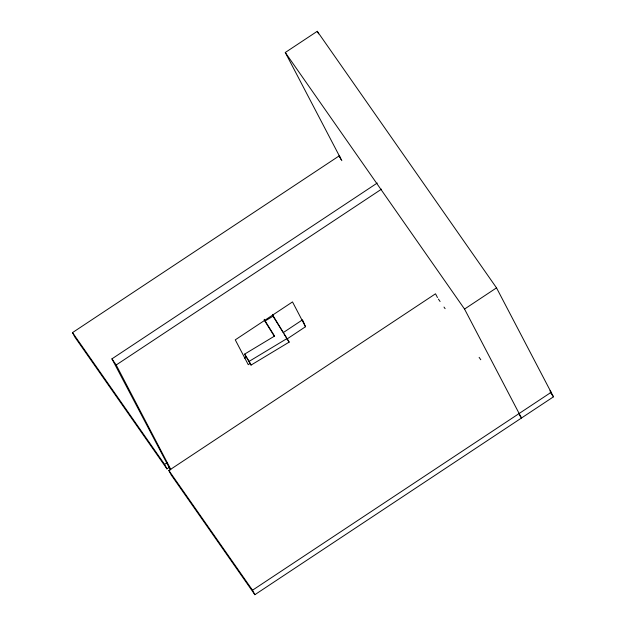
<?xml version="1.0" encoding="UTF-8"?>
<svg xmlns="http://www.w3.org/2000/svg" width="626" height="626" viewBox="0 0 626 626"><rect width="100%" height="100%" fill="white"/><g stroke="black" fill="none" stroke-linecap="round" stroke-linejoin="round"><path stroke-width="0.94" d="M341.843 160.686L285.276 52.498L317.265 31.3L496.52 287.866L553.478 396.814L254.86 594.7L171.219 474.985L168.871 470.494L435.508 293.797L437.464 297.546M169.388 467.262L166.946 468.874L74.87 337.093L72.522 332.594L339.159 155.905L339.887 156.946M170.405 469.938L111.929 358.862L377.243 183.042M170.812 469.445L116.201 364.974L381.516 189.154M244.649 358.189L246.253 357.117M283.273 332.586L302.585 319.792M249.868 363.612L248.256 364.676L235.274 339.848L292.506 301.92L305.488 326.749L286.951 339.034M166.946 468.874L164.599 464.382L167.04 462.77M519.267 414.811L521.497 418.004L464.539 309.064L496.52 287.866M254.86 594.7L252.513 590.208L551.13 392.314L550.011 390.718M273.288 316.06L289.149 342.125L251.065 365.075L244.617 354.12L274.564 336.076L265.15 320.958L273.288 316.06L272.42 314.393M251.065 365.075L249.125 361.374L287.209 338.423M550.129 392.025L553.478 396.814M285.276 52.498L464.539 309.064M438.411 299.095L440.086 301.489M443.99 307.076L445.102 308.665M479.117 357.352L480.791 359.747M111.929 358.862L116.201 364.974M72.522 332.594L164.599 464.382M168.871 470.494L252.513 590.208M272.764 315.809L282.999 332.257M284.024 333.901L289.149 342.125M264.125 319.902L274.438 336.467M244.617 354.12L249.125 361.374M317.265 31.3L318.618 33.89M339.159 155.905L341.115 159.646M264.282 319.299L265.15 320.958M302.953 320.661L305.488 326.749"/></g></svg>
